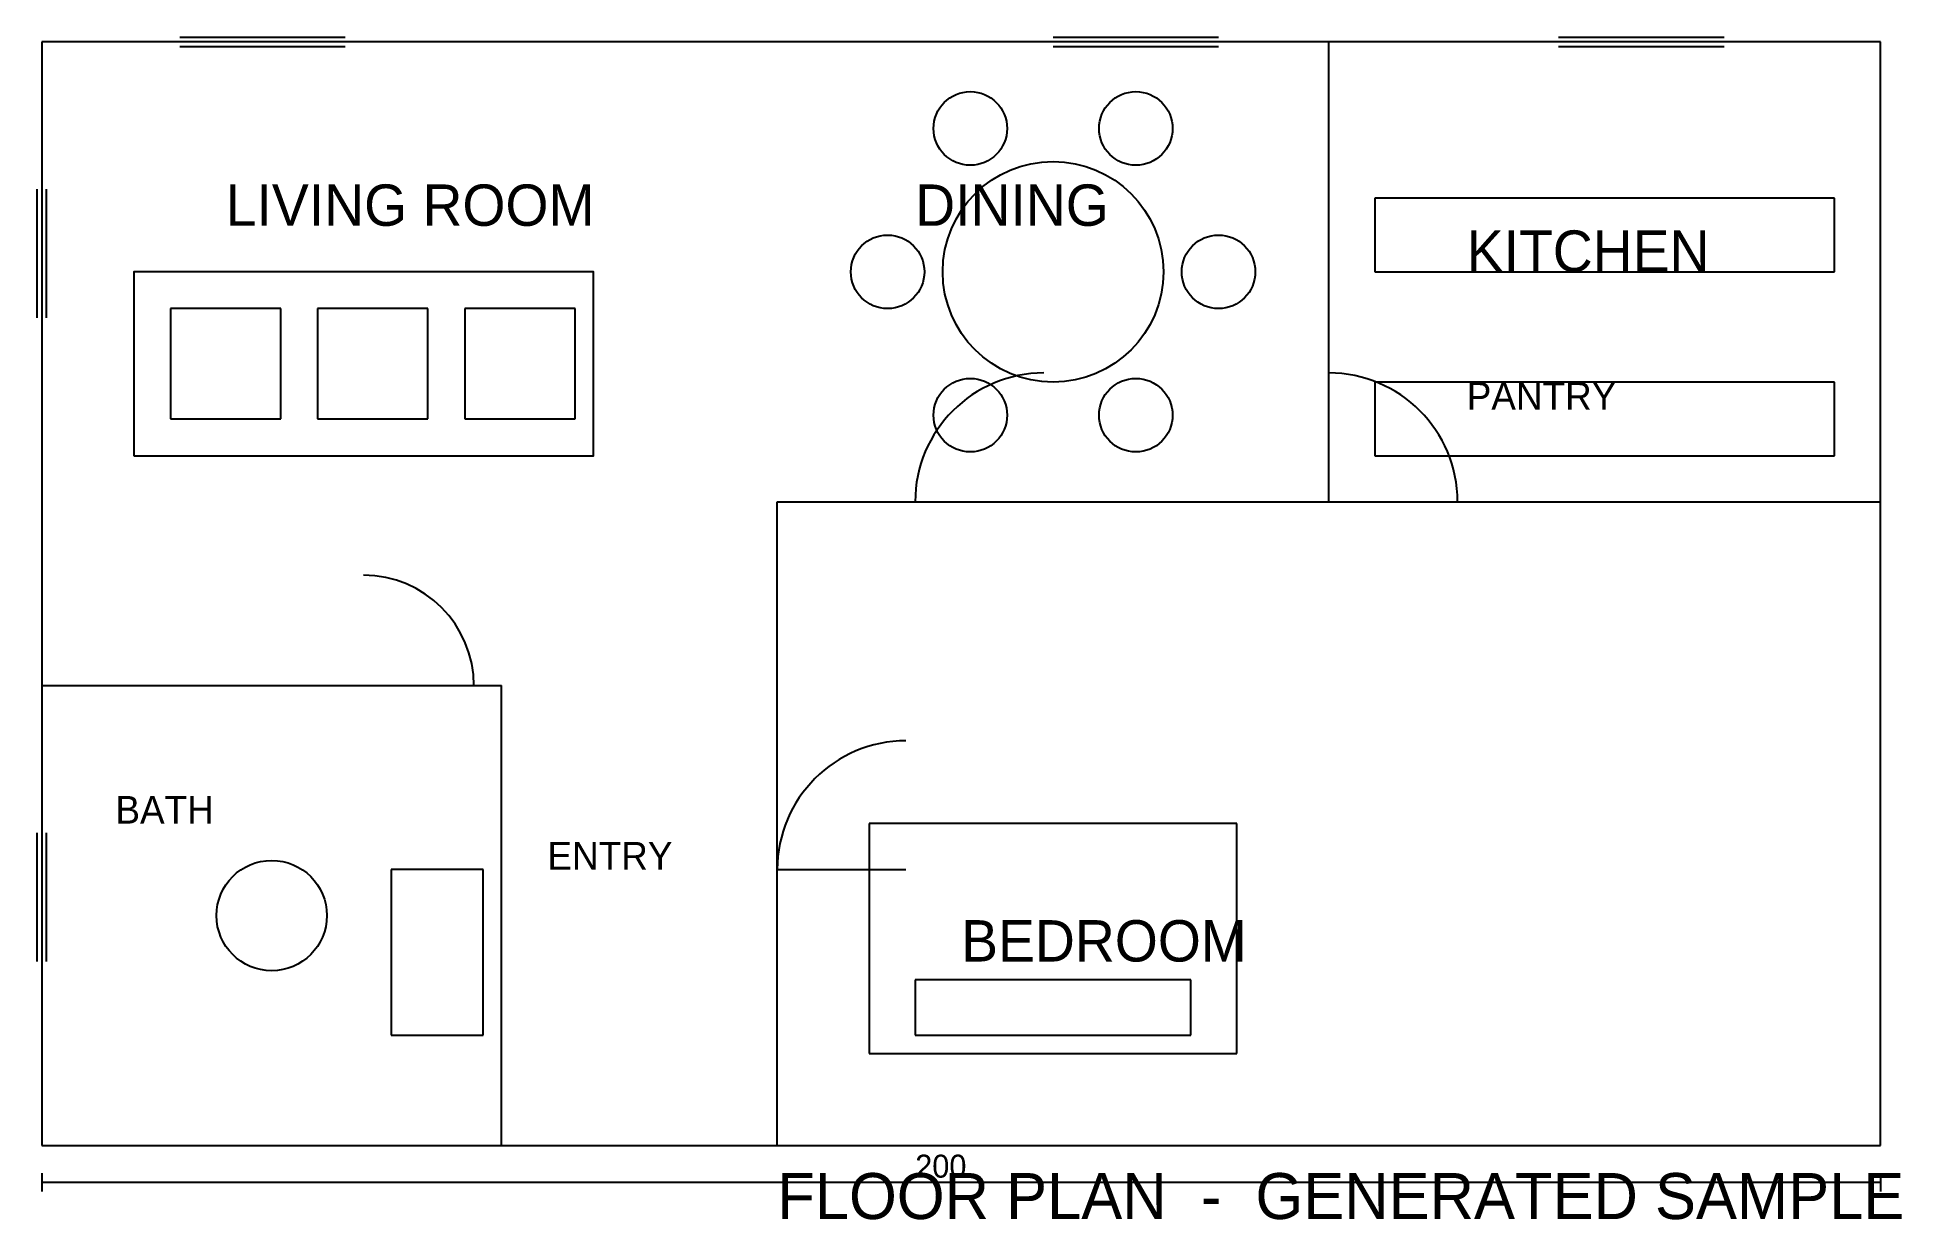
# Model space of a CAD drawing. Extents: x 0 to 202, y -8 to 120.
import ezdxf

# ---------------------------------------------------------------- set-up
doc = ezdxf.new("R2010")
doc.units = 0
for name, color, linetype in [('DIM', 4, 'CONTINUOUS'), ('DOORS', 3, 'CONTINUOUS'), ('FURNITURE', 6, 'CONTINUOUS'), ('TEXT', 7, 'CONTINUOUS'), ('WALLS', 1, 'CONTINUOUS'), ('WINDOWS', 5, 'CONTINUOUS')]:
    doc.layers.add(name, color=color, linetype=linetype)

msp = doc.modelspace()

# ---------------------------------------------------------------- linework, layer by layer
at = {"layer": 'DIM'}
for p, q in [((0, -3), (0, -5)), ((0, -4), (200, -4)), ((200, -3), (200, -5))]:
    msp.add_line(p, q, dxfattribs=at)
at = {"layer": 'DOORS'}
for p, q in [((95, 70), (109, 70)), ((140, 70), (154, 70)), ((35, 50), (47, 50)), ((80, 30), (94, 30))]:
    msp.add_line(p, q, dxfattribs=at)
for centre, radius, start, end in [((109, 70), 14, 90, 180), ((140, 70), 14, 0, 90), ((35, 50), 12, 0, 90), ((94, 30), 14, 90, 180)]:
    msp.add_arc(centre, radius, start, end, dxfattribs=at)
at = {"layer": 'FURNITURE'}
for p, q in [((195, 103), (145, 103)), ((145, 103), (145, 95)), ((195, 95), (195, 103)), ((145, 95), (195, 95)), ((26, 91), (14, 91)), ((14, 91), (14, 79)), ((26, 79), (26, 91)), ((42, 91), (30, 91)), ((30, 91), (30, 79)), ((42, 79), (42, 91)), ((58, 91), (46, 91)), ((46, 91), (46, 79)), ((58, 79), (58, 91)), ((195, 83), (145, 83)), ((145, 83), (145, 75)), ((195, 75), (195, 83)), ((14, 79), (26, 79)), ((30, 79), (42, 79)), ((46, 79), (58, 79)), ((145, 75), (195, 75)), ((130, 35), (90, 35)), ((90, 35), (90, 10)), ((130, 10), (130, 35)), ((48, 30), (38, 30)), ((38, 30), (38, 12)), ((48, 12), (48, 30)), ((125, 18), (95, 18)), ((95, 18), (95, 12)), ((125, 12), (125, 18)), ((38, 12), (48, 12)), ((95, 12), (125, 12)), ((90, 10), (130, 10))]:
    msp.add_line(p, q, dxfattribs=at)
msp.add_lwpolyline([(10, 75), (60, 75), (60, 95), (10, 95)], close=True, dxfattribs=at)
for centre, radius in [((101, 110.59), 4), ((119, 110.59), 4), ((110, 95), 12), ((92, 95), 4), ((128, 95), 4), ((101, 79.41), 4), ((119, 79.41), 4), ((25, 25), 6)]:
    msp.add_circle(centre, radius, dxfattribs=at)
at = {"layer": 'WALLS'}
for p, q in [((200, 120), (0, 120)), ((0, 120), (0, 0)), ((140, 70), (140, 120)), ((200, 0), (200, 120)), ((80, 0), (80, 70)), ((80, 70), (200, 70)), ((0, 50), (50, 50)), ((50, 0), (50, 50)), ((0, 0), (200, 0))]:
    msp.add_line(p, q, dxfattribs=at)
at = {"layer": 'WINDOWS'}
for p, q in [((15, 120.5), (33, 120.5)), ((110, 120.5), (128, 120.5)), ((165, 120.5), (183, 120.5)), ((15, 119.5), (33, 119.5)), ((110, 119.5), (128, 119.5)), ((165, 119.5), (183, 119.5)), ((-0.5, 90), (-0.5, 104)), ((0.5, 90), (0.5, 104)), ((-0.5, 20), (-0.5, 34)), ((0.5, 20), (0.5, 34))]:
    msp.add_line(p, q, dxfattribs=at)

# ---------------------------------------------------------------- texts
at = {"layer": 'DIM'}
msp.add_text('200', height=2.5, dxfattribs=at).set_placement((95, -3.5))
at = {"layer": 'TEXT'}
for s, height, p in [('LIVING ROOM', 4.5, (20, 100)), ('DINING', 4.5, (95, 100)), ('KITCHEN', 4.5, (155, 95)), ('PANTRY', 3, (155, 80)), ('BATH', 3, (8, 35)), ('ENTRY', 3, (55, 30)), ('BEDROOM', 4.5, (100, 20)), ('FLOOR PLAN  -  GENERATED SAMPLE', 5, (80, -8))]:
    msp.add_text(s, height=height, dxfattribs=at).set_placement(p)

doc.saveas('drawing.dxf')
